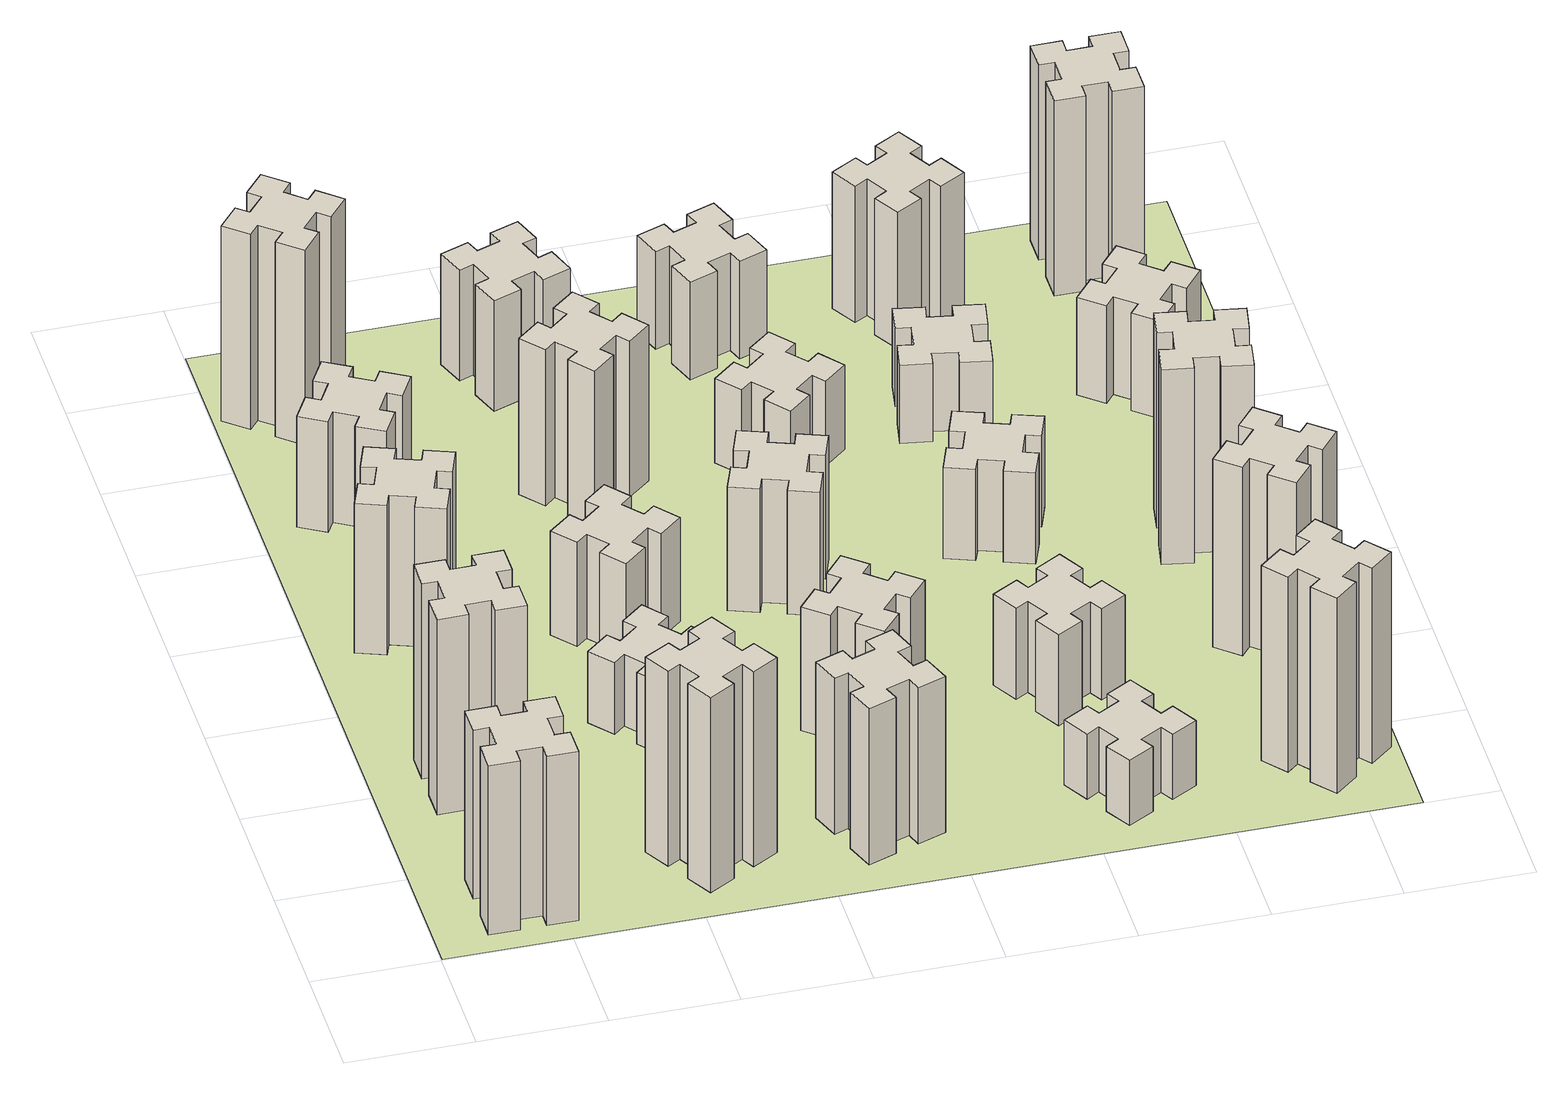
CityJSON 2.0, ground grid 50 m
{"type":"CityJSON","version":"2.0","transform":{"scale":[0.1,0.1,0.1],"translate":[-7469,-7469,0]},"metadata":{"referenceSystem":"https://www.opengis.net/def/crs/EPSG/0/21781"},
"CityObjects":{
"building1":{"type":"Building","attributes":{"class":"1000","function":"1000","usage":"1000","yearOfConstruction":2016,"roofType":"1000","measuredHeight":78,"storeysAboveGround":30,"storeysBelowGround":0},"geometry":[{"type":"Solid","lod":"1","boundaries":[[[[0,1,2,3,4,5,6,7,8,9,10,11,12,13,14,15,16,17,18,19]],[[17,16,20,21]],[[16,15,22,20]],[[15,14,23,22]],[[14,13,24,23]],[[13,12,25,24]],[[12,11,26,25]],[[11,10,27,26]],[[10,9,28,27]],[[9,8,29,28]],[[8,7,30,29]],[[7,6,31,30]],[[6,5,32,31]],[[5,4,33,32]],[[4,3,34,33]],[[3,2,35,34]],[[2,1,36,35]],[[1,0,37,36]],[[0,19,38,37]],[[19,18,39,38]],[[18,17,21,39]],[[24,25,26,27,28,29,30,31,32,33,34,35,36,37,38,39,21,20,22,23]]]]}]},
"building2":{"type":"Building","attributes":{"class":"1000","function":"1000","usage":"1000","yearOfConstruction":2016,"roofType":"1000","measuredHeight":90,"storeysAboveGround":30,"storeysBelowGround":0},"geometry":[{"type":"Solid","lod":"1","boundaries":[[[[40,41,42,43,44,45,46,47,48,49,50,51,52,53,54,55,56,57,58,59]],[[57,56,60,61]],[[56,55,62,60]],[[55,54,63,62]],[[54,53,64,63]],[[53,52,65,64]],[[52,51,66,65]],[[51,50,67,66]],[[50,49,68,67]],[[49,48,69,68]],[[48,47,70,69]],[[47,46,71,70]],[[46,45,72,71]],[[45,44,73,72]],[[44,43,74,73]],[[43,42,75,74]],[[42,41,76,75]],[[41,40,77,76]],[[40,59,78,77]],[[59,58,79,78]],[[58,57,61,79]],[[64,65,66,67,68,69,70,71,72,73,74,75,76,77,78,79,61,60,62,63]]]]}]},
"building3":{"type":"Building","attributes":{"class":"1000","function":"1000","usage":"1000","yearOfConstruction":2016,"roofType":"1000","measuredHeight":69,"storeysAboveGround":30,"storeysBelowGround":0},"geometry":[{"type":"Solid","lod":"1","boundaries":[[[[80,81,82,83,84,85,86,87,88,89,90,91,92,93,94,95,96,97,98,99]],[[97,96,100,101]],[[96,95,102,100]],[[95,94,103,102]],[[94,93,104,103]],[[93,92,105,104]],[[92,91,106,105]],[[91,90,107,106]],[[90,89,108,107]],[[89,88,109,108]],[[88,87,110,109]],[[87,86,111,110]],[[86,85,112,111]],[[85,84,113,112]],[[84,83,114,113]],[[83,82,115,114]],[[82,81,116,115]],[[81,80,117,116]],[[80,99,118,117]],[[99,98,119,118]],[[98,97,101,119]],[[104,105,106,107,108,109,110,111,112,113,114,115,116,117,118,119,101,100,102,103]]]]}]},
"building4":{"type":"Building","attributes":{"class":"1000","function":"1000","usage":"1000","yearOfConstruction":2016,"roofType":"1000","measuredHeight":51,"storeysAboveGround":30,"storeysBelowGround":0},"geometry":[{"type":"Solid","lod":"1","boundaries":[[[[120,121,122,123,124,125,126,127,128,129,130,131,132,133,134,135,136,137,138,139]],[[137,136,140,141]],[[136,135,142,140]],[[135,134,143,142]],[[134,133,144,143]],[[133,132,145,144]],[[132,131,146,145]],[[131,130,147,146]],[[130,129,148,147]],[[129,128,149,148]],[[128,127,150,149]],[[127,126,151,150]],[[126,125,152,151]],[[125,124,153,152]],[[124,123,154,153]],[[123,122,155,154]],[[122,121,156,155]],[[121,120,157,156]],[[120,139,158,157]],[[139,138,159,158]],[[138,137,141,159]],[[144,145,146,147,148,149,150,151,152,153,154,155,156,157,158,159,141,140,142,143]]]]}]},
"building5":{"type":"Building","attributes":{"class":"1000","function":"1000","usage":"1000","yearOfConstruction":2016,"roofType":"1000","measuredHeight":90,"storeysAboveGround":30,"storeysBelowGround":0},"geometry":[{"type":"Solid","lod":"1","boundaries":[[[[160,161,162,163,164,165,166,167,168,169,170,171,172,173,174,175,176,177,178,179]],[[177,176,180,181]],[[176,175,182,180]],[[175,174,183,182]],[[174,173,184,183]],[[173,172,185,184]],[[172,171,186,185]],[[171,170,187,186]],[[170,169,188,187]],[[169,168,189,188]],[[168,167,190,189]],[[167,166,191,190]],[[166,165,192,191]],[[165,164,193,192]],[[164,163,194,193]],[[163,162,195,194]],[[162,161,196,195]],[[161,160,197,196]],[[160,179,198,197]],[[179,178,199,198]],[[178,177,181,199]],[[184,185,186,187,188,189,190,191,192,193,194,195,196,197,198,199,181,180,182,183]]]]}]},
"building6":{"type":"Building","attributes":{"class":"1000","function":"1000","usage":"1000","yearOfConstruction":2016,"roofType":"1000","measuredHeight":90,"storeysAboveGround":30,"storeysBelowGround":0},"geometry":[{"type":"Solid","lod":"1","boundaries":[[[[200,201,202,203,204,205,206,207,208,209,210,211,212,213,214,215,216,217,218,219]],[[217,216,220,221]],[[216,215,222,220]],[[215,214,223,222]],[[214,213,224,223]],[[213,212,225,224]],[[212,211,226,225]],[[211,210,227,226]],[[210,209,228,227]],[[209,208,229,228]],[[208,207,230,229]],[[207,206,231,230]],[[206,205,232,231]],[[205,204,233,232]],[[204,203,234,233]],[[203,202,235,234]],[[202,201,236,235]],[[201,200,237,236]],[[200,219,238,237]],[[219,218,239,238]],[[218,217,221,239]],[[224,225,226,227,228,229,230,231,232,233,234,235,236,237,238,239,221,220,222,223]]]]}]},
"building7":{"type":"Building","attributes":{"class":"1000","function":"1000","usage":"1000","yearOfConstruction":2016,"roofType":"1000","measuredHeight":33,"storeysAboveGround":30,"storeysBelowGround":0},"geometry":[{"type":"Solid","lod":"1","boundaries":[[[[240,241,242,243,244,245,246,247,248,249,250,251,252,253,254,255,256,257,258,259]],[[257,256,260,261]],[[256,255,262,260]],[[255,254,263,262]],[[254,253,264,263]],[[253,252,265,264]],[[252,251,266,265]],[[251,250,267,266]],[[250,249,268,267]],[[249,248,269,268]],[[248,247,270,269]],[[247,246,271,270]],[[246,245,272,271]],[[245,244,273,272]],[[244,243,274,273]],[[243,242,275,274]],[[242,241,276,275]],[[241,240,277,276]],[[240,259,278,277]],[[259,258,279,278]],[[258,257,261,279]],[[264,265,266,267,268,269,270,271,272,273,274,275,276,277,278,279,261,260,262,263]]]]}]},
"building8":{"type":"Building","attributes":{"class":"1000","function":"1000","usage":"1000","yearOfConstruction":2016,"roofType":"1000","measuredHeight":48,"storeysAboveGround":30,"storeysBelowGround":0},"geometry":[{"type":"Solid","lod":"1","boundaries":[[[[280,281,282,283,284,285,286,287,288,289,290,291,292,293,294,295,296,297,298,299]],[[297,296,300,301]],[[296,295,302,300]],[[295,294,303,302]],[[294,293,304,303]],[[293,292,305,304]],[[292,291,306,305]],[[291,290,307,306]],[[290,289,308,307]],[[289,288,309,308]],[[288,287,310,309]],[[287,286,311,310]],[[286,285,312,311]],[[285,284,313,312]],[[284,283,314,313]],[[283,282,315,314]],[[282,281,316,315]],[[281,280,317,316]],[[280,299,318,317]],[[299,298,319,318]],[[298,297,301,319]],[[304,305,306,307,308,309,310,311,312,313,314,315,316,317,318,319,301,300,302,303]]]]}]},
"building9":{"type":"Building","attributes":{"class":"1000","function":"1000","usage":"1000","yearOfConstruction":2016,"roofType":"1000","measuredHeight":72,"storeysAboveGround":30,"storeysBelowGround":0},"geometry":[{"type":"Solid","lod":"1","boundaries":[[[[320,321,322,323,324,325,326,327,328,329,330,331,332,333,334,335,336,337,338,339]],[[337,336,340,341]],[[336,335,342,340]],[[335,334,343,342]],[[334,333,344,343]],[[333,332,345,344]],[[332,331,346,345]],[[331,330,347,346]],[[330,329,348,347]],[[329,328,349,348]],[[328,327,350,349]],[[327,326,351,350]],[[326,325,352,351]],[[325,324,353,352]],[[324,323,354,353]],[[323,322,355,354]],[[322,321,356,355]],[[321,320,357,356]],[[320,339,358,357]],[[339,338,359,358]],[[338,337,341,359]],[[344,345,346,347,348,349,350,351,352,353,354,355,356,357,358,359,341,340,342,343]]]]}]},
"building10":{"type":"Building","attributes":{"class":"1000","function":"1000","usage":"1000","yearOfConstruction":2016,"roofType":"1000","measuredHeight":72,"storeysAboveGround":30,"storeysBelowGround":0},"geometry":[{"type":"Solid","lod":"1","boundaries":[[[[360,361,362,363,364,365,366,367,368,369,370,371,372,373,374,375,376,377,378,379]],[[377,376,380,381]],[[376,375,382,380]],[[375,374,383,382]],[[374,373,384,383]],[[373,372,385,384]],[[372,371,386,385]],[[371,370,387,386]],[[370,369,388,387]],[[369,368,389,388]],[[368,367,390,389]],[[367,366,391,390]],[[366,365,392,391]],[[365,364,393,392]],[[364,363,394,393]],[[363,362,395,394]],[[362,361,396,395]],[[361,360,397,396]],[[360,379,398,397]],[[379,378,399,398]],[[378,377,381,399]],[[384,385,386,387,388,389,390,391,392,393,394,395,396,397,398,399,381,380,382,383]]]]}]},
"building11":{"type":"Building","attributes":{"class":"1000","function":"1000","usage":"1000","yearOfConstruction":2016,"roofType":"1000","measuredHeight":51,"storeysAboveGround":30,"storeysBelowGround":0},"geometry":[{"type":"Solid","lod":"1","boundaries":[[[[400,401,402,403,404,405,406,407,408,409,410,411,412,413,414,415,416,417,418,419]],[[417,416,420,421]],[[416,415,422,420]],[[415,414,423,422]],[[414,413,424,423]],[[413,412,425,424]],[[412,411,426,425]],[[411,410,427,426]],[[410,409,428,427]],[[409,408,429,428]],[[408,407,430,429]],[[407,406,431,430]],[[406,405,432,431]],[[405,404,433,432]],[[404,403,434,433]],[[403,402,435,434]],[[402,401,436,435]],[[401,400,437,436]],[[400,419,438,437]],[[419,418,439,438]],[[418,417,421,439]],[[424,425,426,427,428,429,430,431,432,433,434,435,436,437,438,439,421,420,422,423]]]]}]},
"building12":{"type":"Building","attributes":{"class":"1000","function":"1000","usage":"1000","yearOfConstruction":2016,"roofType":"1000","measuredHeight":57,"storeysAboveGround":30,"storeysBelowGround":0},"geometry":[{"type":"Solid","lod":"1","boundaries":[[[[440,441,442,443,444,445,446,447,448,449,450,451,452,453,454,455,456,457,458,459]],[[457,456,460,461]],[[456,455,462,460]],[[455,454,463,462]],[[454,453,464,463]],[[453,452,465,464]],[[452,451,466,465]],[[451,450,467,466]],[[450,449,468,467]],[[449,448,469,468]],[[448,447,470,469]],[[447,446,471,470]],[[446,445,472,471]],[[445,444,473,472]],[[444,443,474,473]],[[443,442,475,474]],[[442,441,476,475]],[[441,440,477,476]],[[440,459,478,477]],[[459,458,479,478]],[[458,457,461,479]],[[464,465,466,467,468,469,470,471,472,473,474,475,476,477,478,479,461,460,462,463]]]]}]},
"building13":{"type":"Building","attributes":{"class":"1000","function":"1000","usage":"1000","yearOfConstruction":2016,"roofType":"1000","measuredHeight":57,"storeysAboveGround":30,"storeysBelowGround":0},"geometry":[{"type":"Solid","lod":"1","boundaries":[[[[480,481,482,483,484,485,486,487,488,489,490,491,492,493,494,495,496,497,498,499]],[[497,496,500,501]],[[496,495,502,500]],[[495,494,503,502]],[[494,493,504,503]],[[493,492,505,504]],[[492,491,506,505]],[[491,490,507,506]],[[490,489,508,507]],[[489,488,509,508]],[[488,487,510,509]],[[487,486,511,510]],[[486,485,512,511]],[[485,484,513,512]],[[484,483,514,513]],[[483,482,515,514]],[[482,481,516,515]],[[481,480,517,516]],[[480,499,518,517]],[[499,498,519,518]],[[498,497,501,519]],[[504,505,506,507,508,509,510,511,512,513,514,515,516,517,518,519,501,500,502,503]]]]}]},
"building14":{"type":"Building","attributes":{"class":"1000","function":"1000","usage":"1000","yearOfConstruction":2016,"roofType":"1000","measuredHeight":39,"storeysAboveGround":30,"storeysBelowGround":0},"geometry":[{"type":"Solid","lod":"1","boundaries":[[[[520,521,522,523,524,525,526,527,528,529,530,531,532,533,534,535,536,537,538,539]],[[537,536,540,541]],[[536,535,542,540]],[[535,534,543,542]],[[534,533,544,543]],[[533,532,545,544]],[[532,531,546,545]],[[531,530,547,546]],[[530,529,548,547]],[[529,528,549,548]],[[528,527,550,549]],[[527,526,551,550]],[[526,525,552,551]],[[525,524,553,552]],[[524,523,554,553]],[[523,522,555,554]],[[522,521,556,555]],[[521,520,557,556]],[[520,539,558,557]],[[539,538,559,558]],[[538,537,541,559]],[[544,545,546,547,548,549,550,551,552,553,554,555,556,557,558,559,541,540,542,543]]]]}]},
"building15":{"type":"Building","attributes":{"class":"1000","function":"1000","usage":"1000","yearOfConstruction":2016,"roofType":"1000","measuredHeight":30,"storeysAboveGround":30,"storeysBelowGround":0},"geometry":[{"type":"Solid","lod":"1","boundaries":[[[[560,561,562,563,564,565,566,567,568,569,570,571,572,573,574,575,576,577,578,579]],[[577,576,580,581]],[[576,575,582,580]],[[575,574,583,582]],[[574,573,584,583]],[[573,572,585,584]],[[572,571,586,585]],[[571,570,587,586]],[[570,569,588,587]],[[569,568,589,588]],[[568,567,590,589]],[[567,566,591,590]],[[566,565,592,591]],[[565,564,593,592]],[[564,563,594,593]],[[563,562,595,594]],[[562,561,596,595]],[[561,560,597,596]],[[560,579,598,597]],[[579,578,599,598]],[[578,577,581,599]],[[584,585,586,587,588,589,590,591,592,593,594,595,596,597,598,599,581,580,582,583]]]]}]},
"building16":{"type":"Building","attributes":{"class":"1000","function":"1000","usage":"1000","yearOfConstruction":2016,"roofType":"1000","measuredHeight":45,"storeysAboveGround":30,"storeysBelowGround":0},"geometry":[{"type":"Solid","lod":"1","boundaries":[[[[600,601,602,603,604,605,606,607,608,609,610,611,612,613,614,615,616,617,618,619]],[[617,616,620,621]],[[616,615,622,620]],[[615,614,623,622]],[[614,613,624,623]],[[613,612,625,624]],[[612,611,626,625]],[[611,610,627,626]],[[610,609,628,627]],[[609,608,629,628]],[[608,607,630,629]],[[607,606,631,630]],[[606,605,632,631]],[[605,604,633,632]],[[604,603,634,633]],[[603,602,635,634]],[[602,601,636,635]],[[601,600,637,636]],[[600,619,638,637]],[[619,618,639,638]],[[618,617,621,639]],[[624,625,626,627,628,629,630,631,632,633,634,635,636,637,638,639,621,620,622,623]]]]}]},
"building17":{"type":"Building","attributes":{"class":"1000","function":"1000","usage":"1000","yearOfConstruction":2016,"roofType":"1000","measuredHeight":42,"storeysAboveGround":30,"storeysBelowGround":0},"geometry":[{"type":"Solid","lod":"1","boundaries":[[[[640,641,642,643,644,645,646,647,648,649,650,651,652,653,654,655,656,657,658,659]],[[657,656,660,661]],[[656,655,662,660]],[[655,654,663,662]],[[654,653,664,663]],[[653,652,665,664]],[[652,651,666,665]],[[651,650,667,666]],[[650,649,668,667]],[[649,648,669,668]],[[648,647,670,669]],[[647,646,671,670]],[[646,645,672,671]],[[645,644,673,672]],[[644,643,674,673]],[[643,642,675,674]],[[642,641,676,675]],[[641,640,677,676]],[[640,659,678,677]],[[659,658,679,678]],[[658,657,661,679]],[[664,665,666,667,668,669,670,671,672,673,674,675,676,677,678,679,661,660,662,663]]]]}]},
"building18":{"type":"Building","attributes":{"class":"1000","function":"1000","usage":"1000","yearOfConstruction":2016,"roofType":"1000","measuredHeight":42,"storeysAboveGround":30,"storeysBelowGround":0},"geometry":[{"type":"Solid","lod":"1","boundaries":[[[[680,681,682,683,684,685,686,687,688,689,690,691,692,693,694,695,696,697,698,699]],[[697,696,700,701]],[[696,695,702,700]],[[695,694,703,702]],[[694,693,704,703]],[[693,692,705,704]],[[692,691,706,705]],[[691,690,707,706]],[[690,689,708,707]],[[689,688,709,708]],[[688,687,710,709]],[[687,686,711,710]],[[686,685,712,711]],[[685,684,713,712]],[[684,683,714,713]],[[683,682,715,714]],[[682,681,716,715]],[[681,680,717,716]],[[680,699,718,717]],[[699,698,719,718]],[[698,697,701,719]],[[704,705,706,707,708,709,710,711,712,713,714,715,716,717,718,719,701,700,702,703]]]]}]},
"building19":{"type":"Building","attributes":{"class":"1000","function":"1000","usage":"1000","yearOfConstruction":2016,"roofType":"1000","measuredHeight":36,"storeysAboveGround":30,"storeysBelowGround":0},"geometry":[{"type":"Solid","lod":"1","boundaries":[[[[720,721,722,723,724,725,726,727,728,729,730,731,732,733,734,735,736,737,738,739]],[[737,736,740,741]],[[736,735,742,740]],[[735,734,743,742]],[[734,733,744,743]],[[733,732,745,744]],[[732,731,746,745]],[[731,730,747,746]],[[730,729,748,747]],[[729,728,749,748]],[[728,727,750,749]],[[727,726,751,750]],[[726,725,752,751]],[[725,724,753,752]],[[724,723,754,753]],[[723,722,755,754]],[[722,721,756,755]],[[721,720,757,756]],[[720,739,758,757]],[[739,738,759,758]],[[738,737,741,759]],[[744,745,746,747,748,749,750,751,752,753,754,755,756,757,758,759,741,740,742,743]]]]}]},
"building20":{"type":"Building","attributes":{"class":"1000","function":"1000","usage":"1000","yearOfConstruction":2016,"roofType":"1000","measuredHeight":90,"storeysAboveGround":30,"storeysBelowGround":0},"geometry":[{"type":"Solid","lod":"1","boundaries":[[[[760,761,762,763,764,765,766,767,768,769,770,771,772,773,774,775,776,777,778,779]],[[777,776,780,781]],[[776,775,782,780]],[[775,774,783,782]],[[774,773,784,783]],[[773,772,785,784]],[[772,771,786,785]],[[771,770,787,786]],[[770,769,788,787]],[[769,768,789,788]],[[768,767,790,789]],[[767,766,791,790]],[[766,765,792,791]],[[765,764,793,792]],[[764,763,794,793]],[[763,762,795,794]],[[762,761,796,795]],[[761,760,797,796]],[[760,779,798,797]],[[779,778,799,798]],[[778,777,781,799]],[[784,785,786,787,788,789,790,791,792,793,794,795,796,797,798,799,781,780,782,783]]]]}]},
"building21":{"type":"Building","attributes":{"class":"1000","function":"1000","usage":"1000","yearOfConstruction":2016,"roofType":"1000","measuredHeight":63,"storeysAboveGround":30,"storeysBelowGround":0},"geometry":[{"type":"Solid","lod":"1","boundaries":[[[[800,801,802,803,804,805,806,807,808,809,810,811,812,813,814,815,816,817,818,819]],[[817,816,820,821]],[[816,815,822,820]],[[815,814,823,822]],[[814,813,824,823]],[[813,812,825,824]],[[812,811,826,825]],[[811,810,827,826]],[[810,809,828,827]],[[809,808,829,828]],[[808,807,830,829]],[[807,806,831,830]],[[806,805,832,831]],[[805,804,833,832]],[[804,803,834,833]],[[803,802,835,834]],[[802,801,836,835]],[[801,800,837,836]],[[800,819,838,837]],[[819,818,839,838]],[[818,817,821,839]],[[824,825,826,827,828,829,830,831,832,833,834,835,836,837,838,839,821,820,822,823]]]]}]},
"building22":{"type":"Building","attributes":{"class":"1000","function":"1000","usage":"1000","yearOfConstruction":2016,"roofType":"1000","measuredHeight":87,"storeysAboveGround":30,"storeysBelowGround":0},"geometry":[{"type":"Solid","lod":"1","boundaries":[[[[840,841,842,843,844,845,846,847,848,849,850,851,852,853,854,855,856,857,858,859]],[[857,856,860,861]],[[856,855,862,860]],[[855,854,863,862]],[[854,853,864,863]],[[853,852,865,864]],[[852,851,866,865]],[[851,850,867,866]],[[850,849,868,867]],[[849,848,869,868]],[[848,847,870,869]],[[847,846,871,870]],[[846,845,872,871]],[[845,844,873,872]],[[844,843,874,873]],[[843,842,875,874]],[[842,841,876,875]],[[841,840,877,876]],[[840,859,878,877]],[[859,858,879,878]],[[858,857,861,879]],[[864,865,866,867,868,869,870,871,872,873,874,875,876,877,878,879,861,860,862,863]]]]}]},
"building23":{"type":"Building","attributes":{"class":"1000","function":"1000","usage":"1000","yearOfConstruction":2016,"roofType":"1000","measuredHeight":90,"storeysAboveGround":30,"storeysBelowGround":0},"geometry":[{"type":"Solid","lod":"1","boundaries":[[[[880,881,882,883,884,885,886,887,888,889,890,891,892,893,894,895,896,897,898,899]],[[897,896,900,901]],[[896,895,902,900]],[[895,894,903,902]],[[894,893,904,903]],[[893,892,905,904]],[[892,891,906,905]],[[891,890,907,906]],[[890,889,908,907]],[[889,888,909,908]],[[888,887,910,909]],[[887,886,911,910]],[[886,885,912,911]],[[885,884,913,912]],[[884,883,914,913]],[[883,882,915,914]],[[882,881,916,915]],[[881,880,917,916]],[[880,899,918,917]],[[899,898,919,918]],[[898,897,901,919]],[[904,905,906,907,908,909,910,911,912,913,914,915,916,917,918,919,901,900,902,903]]]]}]},
"building24":{"type":"Building","attributes":{"class":"1000","function":"1000","usage":"1000","yearOfConstruction":2016,"roofType":"1000","measuredHeight":45,"storeysAboveGround":30,"storeysBelowGround":0},"geometry":[{"type":"Solid","lod":"1","boundaries":[[[[920,921,922,923,924,925,926,927,928,929,930,931,932,933,934,935,936,937,938,939]],[[937,936,940,941]],[[936,935,942,940]],[[935,934,943,942]],[[934,933,944,943]],[[933,932,945,944]],[[932,931,946,945]],[[931,930,947,946]],[[930,929,948,947]],[[929,928,949,948]],[[928,927,950,949]],[[927,926,951,950]],[[926,925,952,951]],[[925,924,953,952]],[[924,923,954,953]],[[923,922,955,954]],[[922,921,956,955]],[[921,920,957,956]],[[920,939,958,957]],[[939,938,959,958]],[[938,937,941,959]],[[944,945,946,947,948,949,950,951,952,953,954,955,956,957,958,959,941,940,942,943]]]]}]},
"building25":{"type":"Building","attributes":{"class":"1000","function":"1000","usage":"1000","yearOfConstruction":2016,"roofType":"1000","measuredHeight":90,"storeysAboveGround":30,"storeysBelowGround":0},"geometry":[{"type":"Solid","lod":"1","boundaries":[[[[960,961,962,963,964,965,966,967,968,969,970,971,972,973,974,975,976,977,978,979]],[[977,976,980,981]],[[976,975,982,980]],[[975,974,983,982]],[[974,973,984,983]],[[973,972,985,984]],[[972,971,986,985]],[[971,970,987,986]],[[970,969,988,987]],[[969,968,989,988]],[[968,967,990,989]],[[967,966,991,990]],[[966,965,992,991]],[[965,964,993,992]],[[964,963,994,993]],[[963,962,995,994]],[[962,961,996,995]],[[961,960,997,996]],[[960,979,998,997]],[[979,978,999,998]],[[978,977,981,999]],[[984,985,986,987,988,989,990,991,992,993,994,995,996,997,998,999,981,980,982,983]]]]}]},
"landuse1":{"type":"LandUse","attributes":{"name":"plot1","function":"1010"},"geometry":[{"type":"MultiSurface","lod":"1","boundaries":[[[1000,1001,1002,1003]]]}]}
},
"vertices":[
[265,325,0],[265,225,0],[205,225,0],[205,105,0],[325,105,0],[325,165,0],[425,165,0],[425,105,0],[545,105,0],[545,225,0],[485,225,0],[485,325,0],[545,325,0],[545,445,0],[425,445,0],[425,385,0],[325,385,0],[325,445,0],[205,445,0],[205,325,0],[325,385,780],[325,445,780],[425,385,780],[425,445,780],[545,445,780],[545,325,780],[485,325,780],[485,225,780],[545,225,780],[545,105,780],[425,105,780],[425,165,780],[325,165,780],[325,105,780],[205,105,780],[205,225,780],[265,225,780],[265,325,780],[205,325,780],[205,445,780],
[265,1065,0],[265,965,0],[205,965,0],[205,845,0],[325,845,0],[325,905,0],[425,905,0],[425,845,0],[545,845,0],[545,965,0],[485,965,0],[485,1065,0],[545,1065,0],[545,1185,0],[425,1185,0],[425,1125,0],[325,1125,0],[325,1185,0],[205,1185,0],[205,1065,0],[325,1125,900],[325,1185,900],[425,1125,900],[425,1185,900],[545,1185,900],[545,1065,900],[485,1065,900],[485,965,900],[545,965,900],[545,845,900],[425,845,900],[425,905,900],[325,905,900],[325,845,900],[205,845,900],[205,965,900],[265,965,900],[265,1065,900],[205,1065,900],[205,1185,900],
[291,1869,0],[385,1835,0],[364,1779,0],[477,1737,0],[518,1850,0],[462,1871,0],[496,1965,0],[552,1944,0],[593,2057,0],[480,2098,0],[460,2042,0],[366,2076,0],[387,2132,0],[274,2173,0],[233,2060,0],[289,2040,0],[255,1946,0],[199,1967,0],[157,1854,0],[270,1813,0],[255,1946,690],[199,1967,690],[289,2040,690],[233,2060,690],[274,2173,690],[387,2132,690],[366,2076,690],[460,2042,690],[480,2098,690],[593,2057,690],[552,1944,690],[496,1965,690],[462,1871,690],[518,1850,690],[477,1737,690],[364,1779,690],[385,1835,690],[291,1869,690],[270,1813,690],[157,1854,690],
[446,2597,0],[496,2684,0],[548,2654,0],[608,2758,0],[504,2818,0],[474,2766,0],[387,2816,0],[417,2868,0],[313,2928,0],[253,2824,0],[305,2794,0],[255,2707,0],[203,2737,0],[143,2633,0],[247,2573,0],[277,2625,0],[364,2575,0],[334,2523,0],[438,2463,0],[498,2567,0],[364,2575,510],[334,2523,510],[277,2625,510],[247,2573,510],[143,2633,510],[203,2737,510],[255,2707,510],[305,2794,510],[253,2824,510],[313,2928,510],[417,2868,510],[387,2816,510],[474,2766,510],[504,2818,510],[608,2758,510],[548,2654,510],[496,2684,510],[446,2597,510],[498,2567,510],[438,2463,510],
[1127,255,0],[1214,305,0],[1244,253,0],[1348,313,0],[1288,417,0],[1236,387,0],[1186,474,0],[1238,504,0],[1178,608,0],[1074,548,0],[1104,496,0],[1017,446,0],[987,498,0],[883,438,0],[943,334,0],[995,364,0],[1045,277,0],[993,247,0],[1053,143,0],[1157,203,0],[1045,277,900],[993,247,900],[995,364,900],[943,334,900],[883,438,900],[987,498,900],[1017,446,900],[1104,496,900],[1074,548,900],[1178,608,900],[1238,504,900],[1186,474,900],[1236,387,900],[1288,417,900],[1348,313,900],[1244,253,900],[1214,305,900],[1127,255,900],[1157,203,900],[1053,143,900],
[384,3387,0],[308,3452,0],[346,3498,0],[254,3575,0],[177,3483,0],[223,3444,0],[159,3368,0],[113,3406,0],[36,3314,0],[128,3237,0],[166,3283,0],[243,3219,0],[204,3173,0],[296,3096,0],[373,3188,0],[327,3226,0],[392,3303,0],[438,3264,0],[515,3356,0],[423,3433,0],[392,3303,900],[438,3264,900],[327,3226,900],[373,3188,900],[296,3096,900],[204,3173,900],[243,3219,900],[166,3283,900],[128,3237,900],[36,3314,900],[113,3406,900],[159,3368,900],[223,3444,900],[177,3483,900],[254,3575,900],[346,3498,900],[308,3452,900],[384,3387,900],[423,3433,900],[515,3356,900],
[1083,1332,0],[1006,1267,0],[968,1313,0],[876,1236,0],[953,1144,0],[999,1183,0],[1063,1106,0],[1017,1068,0],[1094,976,0],[1186,1053,0],[1148,1099,0],[1224,1163,0],[1263,1117,0],[1355,1194,0],[1278,1286,0],[1232,1248,0],[1167,1324,0],[1213,1363,0],[1136,1455,0],[1044,1378,0],[1167,1324,330],[1213,1363,330],[1232,1248,330],[1278,1286,330],[1355,1194,330],[1263,1117,330],[1224,1163,330],[1148,1099,330],[1186,1053,330],[1094,976,330],[1017,1068,330],[1063,1106,330],[999,1183,330],[953,1144,330],[876,1236,330],[968,1313,330],[1006,1267,330],[1083,1332,330],[1044,1378,330],[1136,1455,330],
[1083,1872,0],[1006,1807,0],[968,1853,0],[876,1776,0],[953,1684,0],[999,1723,0],[1063,1646,0],[1017,1608,0],[1094,1516,0],[1186,1593,0],[1148,1639,0],[1224,1703,0],[1263,1657,0],[1355,1734,0],[1278,1826,0],[1232,1788,0],[1167,1864,0],[1213,1903,0],[1136,1995,0],[1044,1918,0],[1167,1864,480],[1213,1903,480],[1232,1788,480],[1278,1826,480],[1355,1734,480],[1263,1657,480],[1224,1703,480],[1148,1639,480],[1186,1593,480],[1094,1516,480],[1017,1608,480],[1063,1646,480],[999,1723,480],[953,1684,480],[876,1776,480],[968,1853,480],[1006,1807,480],[1083,1872,480],[1044,1918,480],[1136,1995,480],
[1765,496,0],[1671,462,0],[1650,518,0],[1537,477,0],[1579,364,0],[1635,385,0],[1669,291,0],[1613,270,0],[1654,157,0],[1767,199,0],[1746,255,0],[1840,289,0],[1860,233,0],[1973,274,0],[1932,387,0],[1876,366,0],[1842,460,0],[1898,480,0],[1857,593,0],[1744,552,0],[1842,460,720],[1898,480,720],[1876,366,720],[1932,387,720],[1973,274,720],[1860,233,720],[1840,289,720],[1746,255,720],[1767,199,720],[1654,157,720],[1613,270,720],[1669,291,720],[1635,385,720],[1579,364,720],[1537,477,720],[1650,518,720],[1671,462,720],[1765,496,720],[1744,552,720],[1857,593,720],
[1099,2563,0],[1163,2486,0],[1117,2448,0],[1194,2356,0],[1286,2433,0],[1248,2479,0],[1324,2543,0],[1363,2497,0],[1455,2574,0],[1378,2666,0],[1332,2628,0],[1267,2704,0],[1313,2743,0],[1236,2835,0],[1144,2758,0],[1183,2712,0],[1106,2647,0],[1068,2693,0],[976,2616,0],[1053,2524,0],[1106,2647,720],[1068,2693,720],[1183,2712,720],[1144,2758,720],[1236,2835,720],[1313,2743,720],[1267,2704,720],[1332,2628,720],[1378,2666,720],[1455,2574,720],[1363,2497,720],[1324,2543,720],[1248,2479,720],[1286,2433,720],[1194,2356,720],[1117,2448,720],[1163,2486,720],[1099,2563,720],[1053,2524,720],[976,2616,720],
[1125,3456,0],[1031,3422,0],[1010,3478,0],[897,3437,0],[939,3324,0],[995,3345,0],[1029,3251,0],[973,3230,0],[1014,3117,0],[1127,3159,0],[1106,3215,0],[1200,3249,0],[1220,3193,0],[1333,3234,0],[1292,3347,0],[1236,3326,0],[1202,3420,0],[1258,3440,0],[1217,3553,0],[1104,3512,0],[1202,3420,510],[1258,3440,510],[1236,3326,510],[1292,3347,510],[1333,3234,510],[1220,3193,510],[1200,3249,510],[1106,3215,510],[1127,3159,510],[1014,3117,510],[973,3230,510],[1029,3251,510],[995,3345,510],[939,3324,510],[897,3437,510],[1010,3478,510],[1031,3422,510],[1125,3456,510],[1104,3512,510],[1217,3553,510],
[1803,1124,0],[1739,1048,0],[1693,1086,0],[1616,994,0],[1708,917,0],[1746,963,0],[1823,899,0],[1784,853,0],[1876,776,0],[1953,868,0],[1907,906,0],[1972,983,0],[2018,944,0],[2095,1036,0],[2003,1113,0],[1964,1067,0],[1888,1132,0],[1926,1178,0],[1834,1255,0],[1757,1163,0],[1888,1132,570],[1926,1178,570],[1964,1067,570],[2003,1113,570],[2095,1036,570],[2018,944,570],[1972,983,570],[1907,906,570],[1953,868,570],[1876,776,570],[1784,853,570],[1823,899,570],[1746,963,570],[1708,917,570],[1616,994,570],[1693,1086,570],[1739,1048,570],[1803,1124,570],[1757,1163,570],[1834,1255,570],
[1842,1771,0],[1876,1865,0],[1932,1844,0],[1973,1957,0],[1860,1998,0],[1840,1942,0],[1746,1976,0],[1767,2032,0],[1654,2073,0],[1613,1960,0],[1669,1940,0],[1635,1846,0],[1579,1867,0],[1537,1754,0],[1650,1713,0],[1671,1769,0],[1765,1735,0],[1744,1679,0],[1857,1637,0],[1898,1750,0],[1765,1735,570],[1744,1679,570],[1671,1769,570],[1650,1713,570],[1537,1754,570],[1579,1867,570],[1635,1846,570],[1669,1940,570],[1613,1960,570],[1654,2073,570],[1767,2032,570],[1746,1976,570],[1840,1942,570],[1860,1998,570],[1973,1957,570],[1932,1844,570],[1876,1865,570],[1842,1771,570],[1898,1750,570],[1857,1637,570],
[1988,2479,0],[2064,2543,0],[2103,2497,0],[2195,2574,0],[2118,2666,0],[2072,2628,0],[2007,2704,0],[2053,2743,0],[1976,2835,0],[1884,2758,0],[1923,2712,0],[1846,2647,0],[1808,2693,0],[1716,2616,0],[1793,2524,0],[1839,2563,0],[1903,2486,0],[1857,2448,0],[1934,2356,0],[2026,2433,0],[1903,2486,390],[1857,2448,390],[1839,2563,390],[1793,2524,390],[1716,2616,390],[1808,2693,390],[1846,2647,390],[1923,2712,390],[1884,2758,390],[1976,2835,390],[2053,2743,390],[2007,2704,390],[2072,2628,390],[2118,2666,390],[2195,2574,390],[2103,2497,390],[2064,2543,390],[1988,2479,390],[2026,2433,390],[1934,2356,390],
[2575,364,0],[2625,277,0],[2573,247,0],[2633,143,0],[2737,203,0],[2707,255,0],[2794,305,0],[2824,253,0],[2928,313,0],[2868,417,0],[2816,387,0],[2766,474,0],[2818,504,0],[2758,608,0],[2654,548,0],[2684,496,0],[2597,446,0],[2567,498,0],[2463,438,0],[2523,334,0],[2597,446,300],[2567,498,300],[2684,496,300],[2654,548,300],[2758,608,300],[2818,504,300],[2766,474,300],[2816,387,300],[2868,417,300],[2928,313,300],[2824,253,300],[2794,305,300],[2707,255,300],[2737,203,300],[2633,143,300],[2573,247,300],[2625,277,300],[2575,364,300],[2523,334,300],[2463,438,300],
[1865,3456,0],[1771,3422,0],[1750,3478,0],[1637,3437,0],[1679,3324,0],[1735,3345,0],[1769,3251,0],[1713,3230,0],[1754,3117,0],[1867,3159,0],[1846,3215,0],[1940,3249,0],[1960,3193,0],[2073,3234,0],[2032,3347,0],[1976,3326,0],[1942,3420,0],[1998,3440,0],[1957,3553,0],[1844,3512,0],[1942,3420,450],[1998,3440,450],[1976,3326,450],[2032,3347,450],[2073,3234,450],[1960,3193,450],[1940,3249,450],[1846,3215,450],[1867,3159,450],[1754,3117,450],[1713,3230,450],[1769,3251,450],[1735,3345,450],[1679,3324,450],[1637,3437,450],[1750,3478,450],[1771,3422,450],[1865,3456,450],[1844,3512,450],[1957,3553,450],
[2716,1027,0],[2666,1114,0],[2718,1144,0],[2658,1248,0],[2554,1188,0],[2584,1136,0],[2497,1086,0],[2467,1138,0],[2363,1078,0],[2423,974,0],[2475,1004,0],[2525,917,0],[2473,887,0],[2533,783,0],[2637,843,0],[2607,895,0],[2694,945,0],[2724,893,0],[2828,953,0],[2768,1057,0],[2694,945,420],[2724,893,420],[2607,895,420],[2637,843,420],[2533,783,420],[2473,887,420],[2525,917,420],[2475,1004,420],[2423,974,420],[2363,1078,420],[2467,1138,420],[2497,1086,420],[2584,1136,420],[2554,1188,420],[2658,1248,420],[2718,1144,420],[2666,1114,420],[2716,1027,420],[2768,1057,420],[2828,953,420],
[2682,1871,0],[2716,1965,0],[2772,1944,0],[2813,2057,0],[2700,2098,0],[2680,2042,0],[2586,2076,0],[2607,2132,0],[2494,2173,0],[2453,2060,0],[2509,2040,0],[2475,1946,0],[2419,1967,0],[2377,1854,0],[2490,1813,0],[2511,1869,0],[2605,1835,0],[2584,1779,0],[2697,1737,0],[2738,1850,0],[2605,1835,420],[2584,1779,420],[2511,1869,420],[2490,1813,420],[2377,1854,420],[2419,1967,420],[2475,1946,420],[2509,2040,420],[2453,2060,420],[2494,2173,420],[2607,2132,420],[2586,2076,420],[2680,2042,420],[2700,2098,420],[2813,2057,420],[2772,1944,420],[2716,1965,420],[2682,1871,420],[2738,1850,420],[2697,1737,420],
[2664,2795,0],[2565,2812,0],[2576,2871,0],[2457,2892,0],[2437,2774,0],[2496,2764,0],[2478,2665,0],[2419,2676,0],[2398,2557,0],[2517,2537,0],[2527,2596,0],[2625,2578,0],[2615,2519,0],[2733,2498,0],[2754,2617,0],[2695,2627,0],[2712,2725,0],[2771,2715,0],[2792,2833,0],[2674,2854,0],[2712,2725,360],[2771,2715,360],[2695,2627,360],[2754,2617,360],[2733,2498,360],[2615,2519,360],[2625,2578,360],[2527,2596,360],[2517,2537,360],[2398,2557,360],[2419,2676,360],[2478,2665,360],[2496,2764,360],[2437,2774,360],[2457,2892,360],[2576,2871,360],[2565,2812,360],[2664,2795,360],[2674,2854,360],[2792,2833,360],
[3468,259,0],[3544,323,0],[3583,277,0],[3675,354,0],[3598,446,0],[3552,408,0],[3487,484,0],[3533,523,0],[3456,615,0],[3364,538,0],[3403,492,0],[3326,427,0],[3288,473,0],[3196,396,0],[3273,304,0],[3319,343,0],[3383,266,0],[3337,228,0],[3414,136,0],[3506,213,0],[3383,266,900],[3337,228,900],[3319,343,900],[3273,304,900],[3196,396,900],[3288,473,900],[3326,427,900],[3403,492,900],[3364,538,900],[3456,615,900],[3533,523,900],[3487,484,900],[3552,408,900],[3598,446,900],[3675,354,900],[3583,277,900],[3544,323,900],[3468,259,900],[3506,213,900],[3414,136,900],
[2716,3347,0],[2666,3434,0],[2718,3464,0],[2658,3568,0],[2554,3508,0],[2584,3456,0],[2497,3406,0],[2467,3458,0],[2363,3398,0],[2423,3294,0],[2475,3324,0],[2525,3237,0],[2473,3207,0],[2533,3103,0],[2637,3163,0],[2607,3215,0],[2694,3265,0],[2724,3213,0],[2828,3273,0],[2768,3377,0],[2694,3265,630],[2724,3213,630],[2607,3215,630],[2637,3163,630],[2533,3103,630],[2473,3207,630],[2525,3237,630],[2475,3324,630],[2423,3294,630],[2363,3398,630],[2467,3458,630],[2497,3406,630],[2584,3456,630],[2554,3508,630],[2658,3568,630],[2718,3464,630],[2666,3434,630],[2716,3347,630],[2768,3377,630],[2828,3273,630],
[3487,1006,0],[3552,1083,0],[3598,1044,0],[3675,1136,0],[3583,1213,0],[3544,1167,0],[3468,1232,0],[3506,1278,0],[3414,1355,0],[3337,1263,0],[3383,1224,0],[3319,1148,0],[3273,1186,0],[3196,1094,0],[3288,1017,0],[3326,1063,0],[3403,999,0],[3364,953,0],[3456,876,0],[3533,968,0],[3403,999,870],[3364,953,870],[3326,1063,870],[3288,1017,870],[3196,1094,870],[3273,1186,870],[3319,1148,870],[3383,1224,870],[3337,1263,870],[3414,1355,870],[3506,1278,870],[3468,1232,870],[3544,1167,870],[3583,1213,870],[3675,1136,870],[3598,1044,870],[3552,1083,870],[3487,1006,870],[3533,968,870],[3456,876,870],
[3267,1656,0],[3365,1638,0],[3355,1579,0],[3473,1558,0],[3494,1677,0],[3435,1687,0],[3452,1785,0],[3511,1775,0],[3532,1893,0],[3414,1914,0],[3404,1855,0],[3305,1872,0],[3316,1931,0],[3197,1952,0],[3177,1834,0],[3236,1824,0],[3218,1725,0],[3159,1736,0],[3138,1617,0],[3257,1597,0],[3218,1725,900],[3159,1736,900],[3236,1824,900],[3177,1834,900],[3197,1952,900],[3316,1931,900],[3305,1872,900],[3404,1855,900],[3414,1914,900],[3532,1893,900],[3511,1775,900],[3452,1785,900],[3435,1687,900],[3494,1677,900],[3473,1558,900],[3355,1579,900],[3365,1638,900],[3267,1656,900],[3257,1597,900],[3138,1617,900],
[3444,2747,0],[3368,2812,0],[3406,2858,0],[3314,2935,0],[3237,2843,0],[3283,2804,0],[3219,2728,0],[3173,2766,0],[3096,2674,0],[3188,2597,0],[3226,2643,0],[3303,2579,0],[3264,2533,0],[3356,2456,0],[3433,2548,0],[3387,2586,0],[3452,2663,0],[3498,2624,0],[3575,2716,0],[3483,2793,0],[3452,2663,450],[3498,2624,450],[3387,2586,450],[3433,2548,450],[3356,2456,450],[3264,2533,450],[3303,2579,450],[3226,2643,450],[3188,2597,450],[3096,2674,450],[3173,2766,450],[3219,2728,450],[3283,2804,450],[3237,2843,450],[3314,2935,450],[3406,2858,450],[3368,2812,450],[3444,2747,450],[3483,2793,450],[3575,2716,450],
[3285,3325,0],[3385,3325,0],[3385,3265,0],[3505,3265,0],[3505,3385,0],[3445,3385,0],[3445,3485,0],[3505,3485,0],[3505,3605,0],[3385,3605,0],[3385,3545,0],[3285,3545,0],[3285,3605,0],[3165,3605,0],[3165,3485,0],[3225,3485,0],[3225,3385,0],[3165,3385,0],[3165,3265,0],[3285,3265,0],[3225,3385,900],[3165,3385,900],[3225,3485,900],[3165,3485,900],[3165,3605,900],[3285,3605,900],[3285,3545,900],[3385,3545,900],[3385,3605,900],[3505,3605,900],[3505,3485,900],[3445,3485,900],[3445,3385,900],[3505,3385,900],[3505,3265,900],[3385,3265,900],[3385,3325,900],[3285,3325,900],[3285,3265,900],[3165,3265,900],
[5,3705,0],[3705,3705,0],[3705,5,0],[5,5,0]
]}
